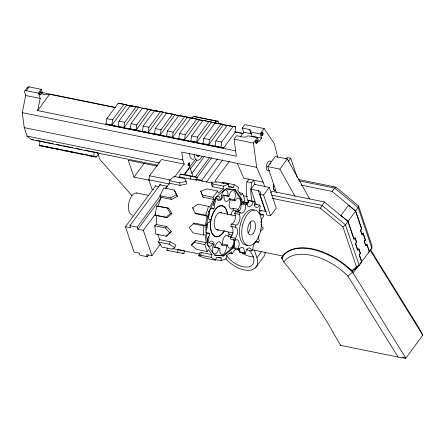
<?xml version="1.0" encoding="UTF-8"?>
<svg xmlns="http://www.w3.org/2000/svg" width="445" height="445" viewBox="0 0 445 445"><rect width="100%" height="100%" fill="white"/><g stroke="black" fill="none" stroke-linecap="round" stroke-linejoin="round"><path stroke-width="0.67" d="M156.295 224.497L166.869 226.65L171.347 231.584L166.38 236.217L155.806 234.064L154.749 225.799L156.295 224.497L156.579 215.408L155.071 215.269L156.679 205.985L168.755 208.277L171.904 213.722L167.153 217.561L155.071 215.269M205.423 225.348L194.849 223.195L193.275 223.802L189.181 227.54L192.991 232.885L203.565 235.038L203.849 225.954L205.423 225.348L207.031 216.064L205.707 215.196L195.133 213.044L192.596 207.815L197.953 204.188L208.527 206.341L209.851 207.214L213.695 199.399L212.977 197.285L217.583 191.038L207.008 188.891L200.756 191.211L203.12 197.246L213.695 199.399M228.58 184.147L218.006 181.999L211.481 182.177L211.397 184.964L212.771 186.75L223.345 188.903L223.429 186.116L228.58 184.147L228.496 186.933L233.397 187.384L234.259 184.675L223.685 182.522L221.894 183.14M212.771 186.75L212.855 183.963L211.481 182.177M215.163 259.491L221.109 260.698L221.198 257.916L218.551 257.382M246.83 248.922L247.064 249.962L251.659 250.897L250.941 248.855L249.512 247.915A6.035 3.137 -78.5 0 0 245.723 252.037L245.417 253.283L244.261 253.177L239.66 252.237L239.794 250.98A6.035 3.137 -78.5 0 0 239.443 248.238M244.261 253.177L244.394 251.915A6.035 3.137 -78.5 0 0 239.605 248.766L239.026 249.734L234.426 248.794L233.614 247.609L234.076 246.469A6.035 3.137 -78.5 0 0 233.77 239.649M253.667 179.891L251.603 182.684L250.88 189.726A27.468 14.268 -78.5 0 0 252.287 201.596M247.019 204.416A6.035 3.137 -78.5 0 0 248.293 201.83L248.599 200.584L249.751 200.695L254.351 201.63L254.223 202.887A6.035 3.137 -78.5 0 0 259.007 206.035L259.585 205.073L254.991 204.133L254.407 205.101M157.764 165.267L31.356 139.546L27.101 136.087L24.241 127.648L22.25 112.641L25.71 95.491L24.636 92.326A2.893 1.647 36.4 0 1 26.344 90.713L29.164 86.881L41.268 89.345L43.054 94.624L49.634 94.296L115.706 107.74M45.373 146.633L47.943 147.156L39.471 145.732L40.05 140.72M98.44 154.259L96.404 157.018L93.717 156.768L94.296 151.756M215.074 146.244L215.858 140.87L227.245 125.418L235.722 126.842L235.027 132.488L223.64 147.946L220.954 147.696L106.127 124.333L105.938 123.777L106.817 118.682L118.209 103.229L120.895 103.474L126.775 104.931L111.817 125.229L118.148 126.519L118.932 121.151L130.324 105.693L138.796 107.117L123.933 127.698L130.263 128.983L131.053 123.615L142.439 108.157L150.911 109.581L136.048 130.162L136.838 124.789L148.224 109.337L150.911 109.581M111.817 125.229L112.602 119.861L123.994 104.403L126.68 104.653M123.933 127.698L124.722 122.325L136.109 106.872L138.796 107.117M133.951 129.69L142.378 131.447L143.168 126.08L154.554 110.621L163.026 112.051L148.163 132.627L154.493 133.917L155.283 128.544L166.669 113.091L175.141 114.515L160.278 135.091L167.926 136.604M148.163 132.627L148.953 127.259L160.339 111.801L163.026 112.051M153.358 189.564L152.062 189.297L148.858 179.808L149.553 175.781L161.529 159.51L184.224 164.127L174.635 177.143M160.278 135.091L161.068 129.723L172.454 114.265L175.141 114.515M166.608 136.381L167.398 131.008L178.784 115.555L181.471 115.8L187.351 117.258L172.399 137.555L178.729 138.846L179.513 133.478L190.899 118.02L193.586 118.27L199.466 119.722L184.514 140.025L185.298 134.651L196.684 119.199L199.371 119.444M172.399 137.555L173.183 132.187L184.569 116.729L187.256 116.979M184.419 250.702L183.93 253.55L166.953 250.368L167.348 248.093M179.647 176.993L180.136 174.151L185.037 174.601L197.113 177.333L196.618 180.175L179.647 176.993L178.356 177.483M184.23 139.925L190.844 141.31L191.628 135.942L203.015 120.484L205.701 120.734L211.581 122.191L196.629 142.489L202.959 143.774L203.743 138.406L215.13 122.948L223.601 124.377L208.744 144.953L218.206 146.839M177.527 252.521L178.022 249.673L183.779 250.602M190.221 179.146L190.71 176.298L180.136 174.151M196.629 142.489L197.413 137.116L208.8 121.663L211.486 121.908M208.744 144.953L209.528 139.585L220.915 124.127L223.601 124.377M220.954 147.696L221.643 142.05L233.03 126.591L235.722 126.842M208.015 215.719A6.035 3.137 -78.5 0 0 210.285 219.902L209.923 222.016A6.035 3.137 -78.5 0 0 206.296 225.654M239.026 249.734L238.214 248.544L238.67 247.403A6.035 3.137 -78.5 0 0 236.089 239.772L235.388 240.2L230.788 239.265L230.543 237.313L231.205 236.595A6.035 3.137 -78.5 0 0 231.517 226.527L230.883 226.299L231.261 224.113L231.951 224.007A6.035 3.137 -78.5 0 0 235.077 214.201L234.682 213.383L235.583 211.542L240.183 212.476L240.717 213.016A6.035 3.137 -78.5 0 0 245.818 206.096L245.762 204.906L246.953 203.905L247.186 204.945A6.035 3.137 -78.5 0 0 252.893 202.764L253.194 201.524L254.351 201.63M235.388 240.2L235.138 238.253L235.8 237.53A6.035 3.137 -78.5 0 0 236.117 227.462L235.483 227.239L235.861 225.048L236.551 224.947A6.035 3.137 -78.5 0 0 239.677 215.135L239.282 214.318L240.183 212.476M298.094 179.441L335.892 187.134L358.481 205.885L358.142 207.604L355.672 210.952L361.741 228.891L360.689 230.321L362.113 234.543L363.17 233.113L365.49 239.966L364.433 241.401L365.862 245.623L366.919 244.188L369.439 251.547L368.015 252.899M235.867 150.899L37.641 110.566L40.234 98.451L38.448 93.172L41.268 89.345M158.181 206.124L161.001 197.274L159.95 195.728L163.788 187.912L174.362 190.065L177.449 196.323L171.575 199.427L161.001 197.274M205.707 215.196L208.527 206.341M215.43 260.175L204.856 258.022L198.748 255.797L199.61 253.088L201.401 252.471L211.976 254.623L211.114 257.332L215.43 260.175L216.298 257.46L221.198 257.916M198.748 255.797L200.539 255.185L201.401 252.471M223.34 183.601L223.685 182.522M159.683 239.649L170.257 241.802L175.931 245.123L174.752 247.515L172.521 249.228L161.947 247.075L158.509 242.041L159.683 239.649L157.775 234.014M158.509 242.041L169.083 244.194L170.257 241.802M209.823 209.556A6.035 3.137 -78.5 0 1 213.772 208.961L214.646 207.181A6.035 3.137 -78.5 0 1 214.902 198.965M209.345 242.608A6.035 3.137 -78.5 0 1 212.988 241.635A6.035 3.137 -78.5 0 1 213.973 247.303L215.091 247.409A6.035 3.137 -78.5 0 1 219.252 241.757L220.03 242.036A6.035 3.137 -78.5 0 1 221.454 244.978L222.606 244.01A6.035 3.137 -78.5 0 1 224.341 236.885A6.035 3.137 -78.5 0 1 228.291 236.289L229.164 234.509A6.035 3.137 -78.5 0 1 228.391 232.234M214.846 255.052L222.845 255.792L232.496 247.665L234.799 242.992M242.308 202.981L241.846 199.354L235.26 189.726L225.888 188.864L216.237 196.99L208.889 211.931L205.818 229.687L207.848 245.495L214.429 255.124L223.802 255.986L233.453 247.859L234.259 246.219M255.803 241.791L258.428 242.325L259.335 240.484L258.94 239.666A6.035 3.137 -78.5 0 1 258.667 235.9M272.457 198.437L320.378 208.188L324.405 201.963L347.918 221.482L353.986 239.416L355.043 237.98L356.473 242.202L355.416 243.638L357.736 250.496L358.792 249.061L360.222 253.283L359.165 254.718L361.663 262.099L359.193 265.448L354.932 269.492L352.651 270.243L350.054 269.714M370.513 249.673L419.223 328.349L422.75 335.202L405.829 358.175L398.069 357.057L340.514 345.348L340.792 344.942M369.439 251.547L371.887 248.227L371.931 245.623L358.481 205.885M24.842 90.98L27.662 87.153M37.641 110.566L49.634 94.296M149.57 180.303L133.989 177.127L144.191 163.276M192.062 118.075L193.258 116.445L195.383 116.64L218.078 121.257L218.934 123.788M148.435 255.03L147.2 256.709L139.941 255.23L139.218 253.105L134.017 252.048L125.446 226.728L155.511 185.921M125.446 226.728L130.652 227.784L129.929 225.66L160.406 184.297M165.612 188.419L169.445 183.212L169.122 180.676L174.167 176.426L184.742 178.579L186.171 181.51L186.494 184.041L180.019 185.365L169.445 183.212M147.2 256.709L146.483 254.585L151.929 255.691L143.357 230.371L137.911 229.264L137.194 227.139L160.256 195.839M165.607 188.569L167.253 186.333M214.357 123.232L215.953 121.062L218.078 121.257M137.911 229.264L161.385 197.402M188.096 164.249L189.459 162.876L189.464 165.941L188.218 165.112M189.459 162.876L188.046 164.789L189.464 165.941M184.375 174.395L195.494 159.304M143.357 230.371L155.711 213.6M184.542 174.473L189.893 167.209L192.969 176.298M190.31 169.1L196.901 160.156M191.806 173.533L204.572 156.212M195.366 176.832L209.773 157.274M196.907 177.839L211.731 157.719M201.474 180.631L217.533 158.832M22.25 112.641L236.362 156.212L234.092 139.129L236.623 135.697L243.882 137.177A2.893 1.841 -18.7 0 0 247.715 135.753L257.394 137.727L258.823 141.944L261.643 138.117L260.219 133.895L264.158 128.555L274.215 143.524L277.697 157.202M240.267 136.91L243.688 132.265L242.264 128.043L244.789 124.611L264.158 128.555M151.929 255.691L160.578 243.955M206.269 182.25L222.739 159.888M229.52 161.151L215.424 180.292L216.053 182.155M264.703 186.666L263.173 182.161L256.676 167.326L253.455 143.073L257.394 137.727M211.976 254.623L208.533 249.589L207.125 251.503L196.551 249.35L191.433 245.106L195.628 240.55L206.202 242.703L205.145 234.437L203.565 235.038M191.433 245.106L195.628 240.55M248.349 202.514A27.468 14.268 -78.5 0 1 247.008 181.749L249.066 178.951M207.125 251.503L204.795 244.617L206.202 242.703M239.265 192.674L242.57 193.347L241.157 195.26L237.713 190.226L238.581 187.512L234.259 184.675M250.936 189.192L254.479 184.38L269.247 187.384L276.245 208.065L270.588 215.742L266.956 215.002L259.958 194.326A4.339 2.765 -18.7 0 0 258.439 190.716L250.936 189.192L256.187 204.7M276.567 192.741L267.729 166.636L275.205 156.49L287.309 158.954L309.653 198.926M267.729 166.636L279.833 169.094L287.309 158.954M270.588 215.742L263.585 195.066L269.247 187.384M288.271 161.557L290.696 158.27L287.07 157.53A4.339 2.765 -18.7 0 1 285.523 158.865M270.688 192.958L271.923 191.283L324.405 201.963M228.808 253.133L232.112 253.806L235.561 249.122M225.754 258.784A21.683 12.338 36.4 0 0 229.748 262.65L234.359 265.932A21.683 12.338 36.4 0 0 252.515 269.626L255.424 267.873A21.683 12.338 36.4 0 0 256.954 257.766L261.282 251.892M255.424 267.873L262.9 257.727A21.683 12.338 36.4 0 0 265.198 252.204M358.653 265.27L353.386 272.423L353.035 271.862A52.399 29.815 36.4 0 0 281.952 257.394L281.596 257.872L283.799 262.027L288.01 267.156A399.51 227.317 36.4 0 1 329.345 325.762L340.514 345.348M301.209 185.137L332.159 191.433L334.629 188.085L335.892 187.134M341.437 216.721L341.003 215.436L348.48 205.29L355.533 211.147L361.529 228.869L360.472 230.304L362.046 234.943L363.103 233.514L365.278 239.95L364.221 241.385L365.796 246.024L366.852 244.589L369.278 251.764L360.895 262.772M347.918 221.482L345.448 224.831L342.967 226.939L356.417 266.677L352.651 270.243M361.807 261.91L359.376 254.735L360.433 253.3L358.865 248.66L357.802 250.096L355.627 243.66L356.684 242.225L355.116 237.58L354.053 239.015L348.057 221.293L355.533 211.147M353.035 271.862L347.907 276.034L342.795 271.372A48.21 27.429 36.4 0 0 285.618 259.741L283.799 262.027M354.932 269.492L355.75 268.38M166.38 236.217L171.347 231.584M370.941 249.122L371.887 248.227L358.142 207.604L334.629 188.085L298.968 180.831M359.766 263.896L361.663 262.099M196.645 154.827L197.536 156.123L198.798 156.239L199.666 155.511M154.749 225.799L165.323 227.951L166.869 226.65M223.345 188.903L218.295 193.152L217.583 191.038M213.756 205.601A6.035 3.137 -78.5 0 0 215.491 198.481L220.336 199.466L221.482 198.498A6.035 3.137 -78.5 0 1 224.892 189.965A6.035 3.137 -78.5 0 1 227.846 196.067L228.964 196.173A6.035 3.137 -78.5 0 1 233.903 190.799A6.035 3.137 -78.5 0 1 234.304 199.677L235.082 200.823A6.035 3.137 -78.5 0 1 240.233 200.05A6.035 3.137 -78.5 0 1 237.964 209.334L238.209 211.214A6.035 3.137 -78.5 0 1 239.911 210.563M237.741 212.232A6.035 3.137 -78.5 0 0 241.218 205.162L241.162 203.971L242.353 202.97L246.953 203.905M215.091 247.409L219.93 248.393A6.035 3.137 -78.5 0 0 222.884 254.495L223.746 253.973A6.035 3.137 -78.5 0 0 226.294 245.963L227.445 244.995A6.035 3.137 -78.5 0 0 231.356 247.565A6.035 3.137 -78.5 0 0 233.903 239.555M251.659 250.897L252.849 249.895L252.799 248.705A6.035 3.137 -78.5 0 1 257.894 241.785L258.428 242.325M165.646 217.421L170.402 213.583L171.904 213.722M261.009 222.934A6.035 3.137 -78.5 0 1 262.811 217.271L263.473 216.554L263.223 214.601L262.522 215.03A6.035 3.137 -78.5 0 1 259.941 207.403L260.397 206.258L259.585 205.073M159.95 195.728L170.524 197.88L176.392 194.777L177.449 196.323M356.417 266.677L359.193 265.448L345.448 224.831L321.935 205.312L271.472 195.043M221.109 260.698L226.26 258.734L226.349 255.947L231.394 251.698L232.112 253.806M169.122 180.676L179.697 182.828L186.171 181.51M106.127 124.333L108.814 124.572M31.356 139.546L33.481 139.741M39.471 145.732L42.158 145.982M45.257 146.911L45.162 146.628L51.587 148.196L54.273 148.446M51.587 148.196L60.058 149.62L58.773 149.359M57.372 149.375L57.277 149.097L63.702 150.66L66.388 150.911M63.702 150.66L72.173 152.09L69.604 151.567M69.487 151.84L69.392 151.561L81.602 154.304L84.289 154.554L82.358 154.159M81.602 154.304L81.507 154.026L89.946 155.778M226.305 188.791L230.944 189.22M232.935 189.403L235.26 189.726M216.926 198.787A6.035 3.137 -78.5 0 0 220.119 200.389A6.035 3.137 -78.5 0 0 223.006 195.082L228.964 196.173M156.679 205.985L168.755 208.277M213.973 247.303L219.93 248.393M239.66 252.237L245.417 253.283M166.953 250.368L168.794 250.535M190.71 176.298L197.113 177.333M193.258 116.445L215.953 121.062M242.264 128.043L249.523 129.523A2.893 1.841 -18.7 0 1 250.535 131.926L251.965 136.148L261.643 138.117M126.775 104.931L132.471 106.094M138.89 107.395L143.323 108.302M151.005 109.865L156.701 111.022M163.12 112.329L169.45 113.614L169.356 113.336M175.235 114.793L180.931 115.95M187.351 117.258L193.681 118.548L193.586 118.27M199.466 119.722L204.533 120.756M211.581 122.191L217.911 123.476L217.816 123.198M223.696 124.656L228.763 125.685M118.209 103.229L123.994 104.403M130.324 105.693L136.109 106.872M142.439 108.157L148.224 109.337M154.554 110.621L160.339 111.801M166.669 113.091L172.454 114.265M178.784 115.555L184.569 116.729M190.899 118.02L196.684 119.199M203.015 120.484L208.8 121.663M215.13 122.948L220.915 124.127M227.245 125.418L233.03 126.591M126.519 105.142L131.275 106.11M138.751 107.629L140.108 107.907M150.299 109.982L153.019 110.532M154.376 110.811L155.733 111.083M165.245 113.019L166.608 113.297M176.12 115.233L179.513 115.923M186.989 117.447L190.388 118.136M199.221 119.933L203.298 120.762M224.358 125.051L227.757 125.74M250.535 131.926L260.219 133.895M243.688 132.265L250.952 133.739A2.893 1.841 -18.7 0 1 251.531 133.934M41.841 92.415L115.249 107.356M234.877 131.698L243.037 133.355M234.91 131.998L243.087 133.661M26.344 90.713L38.448 93.172M25.71 95.491L40.234 98.451M234.092 139.129L253.455 143.073M106.817 118.682L112.602 119.861M118.932 121.151L124.722 122.325M131.053 123.615L136.838 124.789M143.168 126.08L148.953 127.259M155.283 128.544L161.068 129.723M167.398 131.008L173.183 132.187M179.513 133.478L185.298 134.651M191.628 135.942L197.413 137.116M203.743 138.406L209.528 139.585M215.858 140.87L221.643 142.05M105.938 123.777L111.723 124.95M118.053 126.241L123.838 127.415M130.168 128.705L135.953 129.884M142.283 131.169L148.068 132.349M154.398 133.633L160.183 134.813M166.513 136.103L172.304 137.277M178.634 138.567L184.419 139.741M190.749 141.032L196.534 142.211M202.864 143.496L208.649 144.675M214.98 145.96L220.764 147.139M142.784 131.486L145.504 132.037M155.694 134.112L157.052 134.39M193.063 141.721L195.783 142.278M205.974 144.352L207.331 144.625M221.604 147.529L223.64 147.946M256.676 167.326L181.755 152.079L182.795 159.911L184.224 164.127M24.241 127.648L182.795 159.911M263.173 182.161L243.81 178.222L237.313 163.387M27.101 136.087L159.56 163.042M247.008 181.749L251.603 182.684M36.863 140.431L46.336 142.356M47.687 142.634L53.1 143.735M56.482 144.425L61.894 145.526M63.251 145.799L72.719 147.723M76.106 148.413L81.518 149.514M84.9 150.204L90.313 151.306M91.664 151.578L98.428 152.958M157.018 166.096L128.277 160.25L133.989 177.127M39.282 145.176L93.528 156.212M56.198 148.836L57.488 149.097M67.028 151.044L68.319 151.306M91.264 155.972L96.404 157.018M87.932 155.594L93.717 156.768M196.651 179.235L200.617 180.041L202.887 181.371M195.121 179.596L211.408 182.912M228.113 186.305L233.397 187.384M212.855 183.963L223.429 186.116M259.958 194.326L263.585 195.066M149.553 175.781L170.235 179.991M243.382 195.806L247.448 196.634M148.858 179.808L169.539 184.013M223.006 195.082L227.846 196.067M248.599 200.584L253.194 201.524M234.309 189.531L240.89 199.16L241.846 199.354M224.124 195.183A6.035 3.137 -78.5 0 0 225.454 201.134A6.035 3.137 -78.5 0 0 229.459 198.692L234.304 199.677M167.331 186.305L159.583 184.725L159.944 185.787M242.892 201.757L248.31 202.864M243.148 202.23L247.91 203.198M229.459 198.692L230.243 199.838L235.082 200.823M200.756 191.211L202.403 195.133L212.977 197.285M155.099 185.793L159.004 186.589M241.162 203.971L245.762 204.906M259.185 210.123L265.442 211.397A4.339 2.765 -18.7 0 1 266.31 211.681M259.229 210.63L261.198 211.036L259.24 210.335M230.243 199.838A6.035 3.137 -78.5 0 0 229.503 207.059A6.035 3.137 -78.5 0 0 233.124 208.349L237.964 209.334M259.936 213.934L263.223 214.601M233.124 208.349L233.364 210.229L238.209 211.214M132.66 215.152L131.208 214.635A11.275 5.857 -78.5 0 1 128.421 206.408L128.722 203.515A11.275 5.857 -78.5 0 1 136.498 192.958L148.602 195.422M210.746 208.349L213.772 208.961M234.682 213.383L239.282 214.318M219.229 212.443L235.399 215.736M207.031 216.064L196.456 213.912L195.133 213.044M231.261 224.113L235.861 225.048M209.078 219.658L210.285 219.902M230.883 226.299L235.483 227.239M157.235 215.541L167.153 217.561M193.275 223.802L203.849 225.954M216.276 229.514L233.124 232.946M229.164 234.509L232.19 235.127M228.291 236.289L231.317 236.907M230.543 237.313L235.138 238.253M205.94 232.507L209.573 233.241L209.812 235.127A6.035 3.137 -78.5 0 0 207.264 243.131M252.315 249.823L283.471 256.164M222.606 244.01L227.445 244.995M129.929 225.66L137.194 227.139M221.454 244.978L226.294 245.963M233.614 247.609L238.214 248.544M218.818 248.288A6.035 3.137 -78.5 0 1 213.878 253.661A6.035 3.137 -78.5 0 1 213.478 244.778L212.693 243.632L207.854 242.647A6.035 3.137 -78.5 0 0 208.877 236.707M232.496 247.665L233.453 247.859M194.22 242.464L204.795 244.617M222.845 255.792L223.802 255.986M172.732 248.599L199.638 254.073M200.539 255.185L211.114 257.332M402.803 357.558L405.829 358.175L352.685 272.34A52.399 29.815 36.4 0 0 281.596 257.872A395.332 224.942 36.4 0 1 282.442 258.89M196.99 155.661L198.798 156.239M136.498 192.958L136.999 193.141M182.428 252.971L183.93 253.55M169.083 244.194L174.752 247.515M192.596 207.815L193.475 208.393M332.159 191.433L355.672 210.952M341.003 215.436L348.057 221.293M320.378 208.188L342.967 226.939M235.583 211.542L236.117 212.081M165.323 227.951L169.801 232.885M132.126 195.811L99.802 159.366L97.661 153.036M281.952 257.394L282.436 257.983M170.524 197.88L171.575 199.427M369.973 249.957L422.75 335.202M347.907 276.034L398.069 357.057M167.253 208.138L170.402 213.583M279.833 169.094L295.068 196.351M174.362 190.065L176.392 194.777M290.696 158.27L297.26 177.655M249.523 129.523L250.952 133.739M258.439 190.716L265.442 211.397M253.494 180.192L255.041 184.77M229.932 125.662L230.026 125.941M242.57 193.347L244.9 200.233L243.487 202.147L243.665 203.521M254.362 250.112L256.954 257.766M202.403 195.133L203.12 197.246M157.241 110.872L157.335 111.15M145.126 108.408L145.22 108.686M133.011 105.943L133.105 106.222M120.895 103.474L121.085 104.035M240.89 199.16L241.524 204.099M179.697 182.828L180.019 185.365M189.153 162.814L189.164 165.879M261.376 133.595A1.446 0.751 -78.5 0 1 262.528 132.721A1.446 0.751 -78.5 0 1 262.617 134.696A1.446 0.751 -78.5 0 1 261.449 135.23M256.643 140.264A1.446 0.751 -78.5 0 1 257.149 141.76A1.446 0.751 -78.5 0 1 256.153 143.112M255.964 143.045A1.446 0.751 -78.5 0 1 255.625 142.339M255.647 141.621A1.446 0.751 -78.5 0 1 255.869 140.915M256.042 140.631A1.446 0.751 -78.5 0 1 256.237 140.42M27.356 87.971A2.893 1.647 36.4 0 1 29.164 86.881M193.836 159.082A8.672 4.506 -78.5 0 1 189.353 153.08M202.102 156.345A8.672 4.506 -78.5 0 1 197.024 160.172A8.672 4.506 -78.5 0 1 194.198 154.065M269.587 170.407A5.062 2.631 -78.5 0 1 266.388 165.735A5.062 2.631 -78.5 0 1 271.077 161.785M275.661 190.543A4.7 2.442 -78.5 0 1 273.653 184.608M39.911 92.254A1.446 0.751 -78.5 0 1 41.057 93.005A1.446 0.751 -78.5 0 1 39.833 94.663M39.677 94.507A1.446 0.751 -78.5 0 1 39.516 93.239M275.672 190.199A4.339 2.253 -78.5 0 1 273.814 184.714M230.905 215.23A6.035 3.137 -78.5 0 1 233.364 210.229M224.263 230.844A15.903 8.26 -78.5 0 1 211.408 232.106A15.903 8.26 -78.5 0 1 216.047 208.494A15.903 8.26 -78.5 0 1 227.556 214.078M208.021 215.219A6.035 3.137 -78.5 0 1 208.099 214.19M208.549 212.143A6.035 3.137 -78.5 0 1 209.111 210.741M209.573 233.241A6.035 3.137 -78.5 0 1 205.952 231.951M205.757 227.668A6.035 3.137 -78.5 0 1 205.985 226.639M209.701 210.257A6.035 3.137 -78.5 0 1 207.965 217.383M212.693 243.632A6.035 3.137 -78.5 0 1 207.548 244.411M207.281 224.252A6.035 3.137 -78.5 0 1 206.258 230.187M215.614 197.78A6.035 3.137 -78.5 0 1 220.336 199.466M260.392 231.267A6.035 3.137 -78.5 0 1 262.06 229.859L262.75 229.754L263.129 227.567L262.5 227.339A6.035 3.137 -78.5 0 1 261.07 224.397M247.481 245.145A18.067 9.389 -78.5 0 1 240.022 225.949A18.067 9.389 -78.5 0 1 254.156 210.129M250.329 222.105A7.226 3.755 -78.5 0 1 247.948 232.919M224.169 230.666A15.614 8.11 -78.5 0 1 211.547 231.912A15.614 8.11 -78.5 0 1 216.103 208.727A15.614 8.11 -78.5 0 1 227.401 214.212M218.779 229.876A8.961 4.656 -78.5 0 1 214.39 220.815A8.961 4.656 -78.5 0 1 221.727 212.838M253.606 256.926A17.349 9.868 36.4 0 1 237.129 249.066M249.233 250.301A17.349 9.868 36.4 0 1 248.571 266.85A17.349 9.868 36.4 0 1 226.232 255.057M269.854 164.155A4.339 2.253 -78.5 0 1 270.365 163.304M262.7 135.147A1.446 0.751 -78.5 0 0 262.772 132.738A1.446 0.751 -78.5 0 0 261.554 134.396A1.446 0.751 -78.5 0 0 262.7 135.147M257.06 142.806A1.446 0.751 -78.5 0 0 257.132 140.392A1.446 0.751 -78.5 0 0 255.908 142.05A1.446 0.751 -78.5 0 0 257.06 142.806M40.929 94.423A1.446 0.751 -78.5 0 0 41.001 92.015A1.446 0.751 -78.5 0 0 39.783 93.673A1.446 0.751 -78.5 0 0 40.929 94.423M253.428 233.152A7.226 3.755 -78.5 0 0 253.806 221.093A7.226 3.755 -78.5 0 0 247.698 229.381A7.226 3.755 -78.5 0 0 253.428 233.152M256.109 241.062A18.067 9.389 -78.5 0 0 257.043 210.924A18.067 9.389 -78.5 0 0 241.78 231.645A18.067 9.389 -78.5 0 0 256.109 241.062"/></g></svg>
